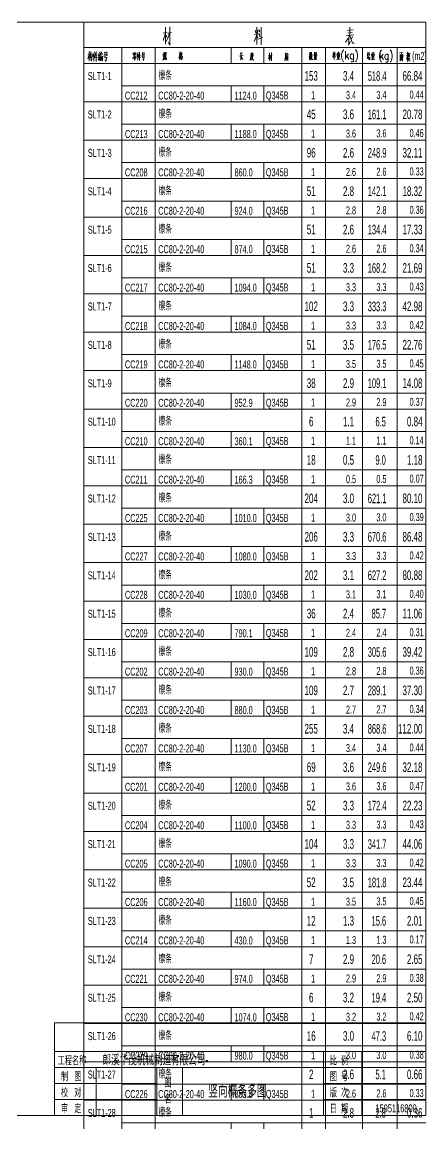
# Model space of a CAD drawing. Header units: millimetres. Extents: x 181 to 4047, y 165 to 2266.
# Drawn here: x 1552 to 1703.3, y 1547.6 to 1962.6 of the extents above; entities that cross this region are included whole.
import ezdxf

# ---------------------------------------------------------------- set-up
doc = ezdxf.new("R2010")
doc.units = ezdxf.units.MM
doc.linetypes.add('XKITLINE00', pattern=[0])
doc.layers.add('DrawingSheet', color=5, linetype='Continuous', lineweight=0)
doc.layers.add('OtherObjectType', color=1, linetype='Continuous', lineweight=0)
doc.styles.add('宋体', font='arial.ttf')

# ---------------------------------------------------------------- blocks, each defined once
blk = doc.blocks.new('竖向檩条多图')
at = {"layer": 'DrawingSheet', "color": 5, "linetype": 'XKITLINE00', "lineweight": 0}
for p, q in [((589, 415), (5, 415)), ((589, 5), (589, 415)), ((5, 5), (589, 5))]:
    blk.add_line(p, q, dxfattribs=at)
at = {"layer": 'OtherObjectType', "color": 6, "linetype": 'XKITLINE00', "lineweight": 0}
for p, q in [((460.84, 415), (460.84, 399.52)), ((460.84, 405.52), (589, 405.52)), ((475, 405.52), (475, 399.52)), ((487.48, 405.52), (487.48, 399.52)), ((516.04, 405.52), (516.04, 399.52)), ((528.28, 405.52), (528.28, 399.52)), ((542.56, 405.52), (542.56, 399.52)), ((551.32, 405.52), (551.32, 399.52)), ((565.24, 405.52), (565.24, 399.52)), ((578.2, 405.52), (578.2, 399.52)), ((460.84, 399.52), (460.84, 391.12)), ((589, 399.52), (460.84, 399.52)), ((475, 399.52), (475, 391.12)), ((487.48, 399.52), (487.48, 391.12)), ((542.56, 399.52), (542.56, 391.12)), ((551.32, 399.52), (551.32, 391.12)), ((565.24, 399.52), (565.24, 391.12)), ((578.2, 399.52), (578.2, 391.12)), ((460.84, 391.12), (460.84, 385.12)), ((475, 391.12), (475, 385.12)), ((475, 391.12), (589, 391.12)), ((487.48, 391.12), (487.48, 385.12)), ((516.04, 391.12), (516.04, 385.12)), ((528.28, 391.12), (528.28, 385.12)), ((542.56, 391.12), (542.56, 385.12)), ((551.32, 391.12), (551.32, 385.12)), ((565.24, 391.12), (565.24, 385.12)), ((578.2, 391.12), (578.2, 385.12)), ((460.84, 385.12), (460.84, 376.72)), ((589, 385.12), (460.84, 385.12)), ((475, 385.12), (589, 385.12)), ((475, 385.12), (475, 376.72)), ((487.48, 385.12), (487.48, 376.72)), ((542.56, 385.12), (542.56, 376.72)), ((551.32, 385.12), (551.32, 376.72)), ((565.24, 385.12), (565.24, 376.72)), ((578.2, 385.12), (578.2, 376.72)), ((460.84, 376.72), (460.84, 370.72)), ((475, 376.72), (475, 370.72)), ((475, 376.72), (589, 376.72)), ((487.48, 376.72), (487.48, 370.72)), ((516.04, 376.72), (516.04, 370.72)), ((528.28, 376.72), (528.28, 370.72)), ((542.56, 376.72), (542.56, 370.72)), ((551.32, 376.72), (551.32, 370.72)), ((565.24, 376.72), (565.24, 370.72)), ((578.2, 376.72), (578.2, 370.72)), ((460.84, 370.72), (460.84, 362.32)), ((589, 370.72), (460.84, 370.72)), ((475, 370.72), (589, 370.72)), ((475, 370.72), (475, 362.32)), ((487.48, 370.72), (487.48, 362.32)), ((542.56, 370.72), (542.56, 362.32)), ((551.32, 370.72), (551.32, 362.32)), ((565.24, 370.72), (565.24, 362.32)), ((578.2, 370.72), (578.2, 362.32)), ((460.84, 362.32), (460.84, 356.32)), ((475, 362.32), (475, 356.32)), ((475, 362.32), (589, 362.32)), ((487.48, 362.32), (487.48, 356.32)), ((516.04, 362.32), (516.04, 356.32)), ((528.28, 362.32), (528.28, 356.32)), ((542.56, 362.32), (542.56, 356.32)), ((551.32, 362.32), (551.32, 356.32)), ((565.24, 362.32), (565.24, 356.32)), ((578.2, 362.32), (578.2, 356.32)), ((460.84, 356.32), (460.84, 347.92)), ((589, 356.32), (460.84, 356.32)), ((475, 356.32), (589, 356.32)), ((475, 356.32), (475, 347.92)), ((487.48, 356.32), (487.48, 347.92)), ((542.56, 356.32), (542.56, 347.92)), ((551.32, 356.32), (551.32, 347.92)), ((565.24, 356.32), (565.24, 347.92)), ((578.2, 356.32), (578.2, 347.92)), ((460.84, 347.92), (460.84, 341.92)), ((475, 347.92), (475, 341.92)), ((475, 347.92), (589, 347.92)), ((487.48, 347.92), (487.48, 341.92)), ((516.04, 347.92), (516.04, 341.92)), ((528.28, 347.92), (528.28, 341.92)), ((542.56, 347.92), (542.56, 341.92)), ((551.32, 347.92), (551.32, 341.92)), ((565.24, 347.92), (565.24, 341.92)), ((578.2, 347.92), (578.2, 341.92)), ((460.84, 341.92), (460.84, 333.52)), ((589, 341.92), (460.84, 341.92)), ((475, 341.92), (589, 341.92)), ((475, 341.92), (475, 333.52)), ((487.48, 341.92), (487.48, 333.52)), ((542.56, 341.92), (542.56, 333.52)), ((551.32, 341.92), (551.32, 333.52)), ((565.24, 341.92), (565.24, 333.52)), ((578.2, 341.92), (578.2, 333.52)), ((460.84, 333.52), (460.84, 327.52)), ((475, 333.52), (475, 327.52)), ((475, 333.52), (589, 333.52)), ((487.48, 333.52), (487.48, 327.52)), ((516.04, 333.52), (516.04, 327.52)), ((528.28, 333.52), (528.28, 327.52)), ((542.56, 333.52), (542.56, 327.52)), ((551.32, 333.52), (551.32, 327.52)), ((565.24, 333.52), (565.24, 327.52)), ((578.2, 333.52), (578.2, 327.52)), ((460.84, 327.52), (460.84, 319.12)), ((589, 327.52), (460.84, 327.52)), ((475, 327.52), (589, 327.52)), ((475, 327.52), (475, 319.12)), ((487.48, 327.52), (487.48, 319.12)), ((542.56, 327.52), (542.56, 319.12)), ((551.32, 327.52), (551.32, 319.12)), ((565.24, 327.52), (565.24, 319.12)), ((578.2, 327.52), (578.2, 319.12)), ((460.84, 319.12), (460.84, 313.12)), ((475, 319.12), (475, 313.12)), ((475, 319.12), (589, 319.12)), ((487.48, 319.12), (487.48, 313.12)), ((516.04, 319.12), (516.04, 313.12)), ((528.28, 319.12), (528.28, 313.12)), ((542.56, 319.12), (542.56, 313.12)), ((551.32, 319.12), (551.32, 313.12)), ((565.24, 319.12), (565.24, 313.12)), ((578.2, 319.12), (578.2, 313.12)), ((460.84, 313.12), (460.84, 304.72)), ((589, 313.12), (460.84, 313.12)), ((475, 313.12), (589, 313.12)), ((475, 313.12), (475, 304.72)), ((487.48, 313.12), (487.48, 304.72)), ((542.56, 313.12), (542.56, 304.72)), ((551.32, 313.12), (551.32, 304.72)), ((565.24, 313.12), (565.24, 304.72)), ((578.2, 313.12), (578.2, 304.72)), ((460.84, 304.72), (460.84, 298.72)), ((475, 304.72), (475, 298.72)), ((475, 304.72), (589, 304.72)), ((487.48, 304.72), (487.48, 298.72)), ((516.04, 304.72), (516.04, 298.72)), ((528.28, 304.72), (528.28, 298.72)), ((542.56, 304.72), (542.56, 298.72)), ((551.32, 304.72), (551.32, 298.72)), ((565.24, 304.72), (565.24, 298.72)), ((578.2, 304.72), (578.2, 298.72)), ((460.84, 298.72), (460.84, 290.32)), ((589, 298.72), (460.84, 298.72)), ((475, 298.72), (589, 298.72)), ((475, 298.72), (475, 290.32)), ((487.48, 298.72), (487.48, 290.32)), ((542.56, 298.72), (542.56, 290.32)), ((551.32, 298.72), (551.32, 290.32)), ((565.24, 298.72), (565.24, 290.32)), ((578.2, 298.72), (578.2, 290.32)), ((460.84, 290.32), (460.84, 284.32)), ((475, 290.32), (475, 284.32)), ((475, 290.32), (589, 290.32)), ((487.48, 290.32), (487.48, 284.32)), ((516.04, 290.32), (516.04, 284.32)), ((528.28, 290.32), (528.28, 284.32)), ((542.56, 290.32), (542.56, 284.32)), ((551.32, 290.32), (551.32, 284.32)), ((565.24, 290.32), (565.24, 284.32)), ((578.2, 290.32), (578.2, 284.32)), ((460.84, 284.32), (460.84, 275.92)), ((589, 284.32), (460.84, 284.32)), ((475, 284.32), (589, 284.32)), ((475, 284.32), (475, 275.92)), ((487.48, 284.32), (487.48, 275.92)), ((542.56, 284.32), (542.56, 275.92)), ((551.32, 284.32), (551.32, 275.92)), ((565.24, 284.32), (565.24, 275.92)), ((578.2, 284.32), (578.2, 275.92)), ((460.84, 275.92), (460.84, 269.92)), ((475, 275.92), (475, 269.92)), ((475, 275.92), (589, 275.92)), ((487.48, 275.92), (487.48, 269.92)), ((516.04, 275.92), (516.04, 269.92)), ((528.28, 275.92), (528.28, 269.92)), ((542.56, 275.92), (542.56, 269.92)), ((551.32, 275.92), (551.32, 269.92)), ((565.24, 275.92), (565.24, 269.92)), ((578.2, 275.92), (578.2, 269.92)), ((460.84, 269.92), (460.84, 261.52)), ((589, 269.92), (460.84, 269.92)), ((475, 269.92), (589, 269.92)), ((475, 269.92), (475, 261.52)), ((487.48, 269.92), (487.48, 261.52)), ((542.56, 269.92), (542.56, 261.52)), ((551.32, 269.92), (551.32, 261.52)), ((565.24, 269.92), (565.24, 261.52)), ((578.2, 269.92), (578.2, 261.52)), ((460.84, 261.52), (460.84, 255.52)), ((475, 261.52), (475, 255.52)), ((475, 261.52), (589, 261.52)), ((487.48, 261.52), (487.48, 255.52)), ((516.04, 261.52), (516.04, 255.52)), ((528.28, 261.52), (528.28, 255.52)), ((542.56, 261.52), (542.56, 255.52)), ((551.32, 261.52), (551.32, 255.52)), ((565.24, 261.52), (565.24, 255.52)), ((578.2, 261.52), (578.2, 255.52)), ((460.84, 255.52), (460.84, 247.12)), ((589, 255.52), (460.84, 255.52)), ((475, 255.52), (589, 255.52)), ((475, 255.52), (475, 247.12)), ((487.48, 255.52), (487.48, 247.12)), ((542.56, 255.52), (542.56, 247.12)), ((551.32, 255.52), (551.32, 247.12)), ((565.24, 255.52), (565.24, 247.12)), ((578.2, 255.52), (578.2, 247.12)), ((460.84, 247.12), (460.84, 241.12)), ((475, 247.12), (475, 241.12)), ((475, 247.12), (589, 247.12)), ((487.48, 247.12), (487.48, 241.12)), ((516.04, 247.12), (516.04, 241.12)), ((528.28, 247.12), (528.28, 241.12)), ((542.56, 247.12), (542.56, 241.12)), ((551.32, 247.12), (551.32, 241.12)), ((565.24, 247.12), (565.24, 241.12)), ((578.2, 247.12), (578.2, 241.12)), ((460.84, 241.12), (460.84, 232.72)), ((589, 241.12), (460.84, 241.12)), ((475, 241.12), (589, 241.12)), ((475, 241.12), (475, 232.72)), ((487.48, 241.12), (487.48, 232.72)), ((542.56, 241.12), (542.56, 232.72)), ((551.32, 241.12), (551.32, 232.72)), ((565.24, 241.12), (565.24, 232.72)), ((578.2, 241.12), (578.2, 232.72)), ((460.84, 232.72), (460.84, 226.72)), ((475, 232.72), (475, 226.72)), ((475, 232.72), (589, 232.72)), ((487.48, 232.72), (487.48, 226.72)), ((516.04, 232.72), (516.04, 226.72)), ((528.28, 232.72), (528.28, 226.72)), ((542.56, 232.72), (542.56, 226.72)), ((551.32, 232.72), (551.32, 226.72)), ((565.24, 232.72), (565.24, 226.72)), ((578.2, 232.72), (578.2, 226.72)), ((460.84, 226.72), (460.84, 218.32)), ((589, 226.72), (460.84, 226.72)), ((475, 226.72), (589, 226.72)), ((475, 226.72), (475, 218.32)), ((487.48, 226.72), (487.48, 218.32)), ((542.56, 226.72), (542.56, 218.32)), ((551.32, 226.72), (551.32, 218.32)), ((565.24, 226.72), (565.24, 218.32)), ((578.2, 226.72), (578.2, 218.32)), ((460.84, 218.32), (460.84, 212.32)), ((475, 218.32), (475, 212.32)), ((475, 218.32), (589, 218.32)), ((487.48, 218.32), (487.48, 212.32)), ((516.04, 218.32), (516.04, 212.32)), ((528.28, 218.32), (528.28, 212.32)), ((542.56, 218.32), (542.56, 212.32)), ((551.32, 218.32), (551.32, 212.32)), ((565.24, 218.32), (565.24, 212.32)), ((578.2, 218.32), (578.2, 212.32)), ((460.84, 212.32), (460.84, 203.92)), ((589, 212.32), (460.84, 212.32)), ((475, 212.32), (589, 212.32)), ((475, 212.32), (475, 203.92)), ((487.48, 212.32), (487.48, 203.92)), ((542.56, 212.32), (542.56, 203.92)), ((551.32, 212.32), (551.32, 203.92)), ((565.24, 212.32), (565.24, 203.92)), ((578.2, 212.32), (578.2, 203.92)), ((460.84, 203.92), (460.84, 197.92)), ((475, 203.92), (475, 197.92)), ((475, 203.92), (589, 203.92)), ((487.48, 203.92), (487.48, 197.92)), ((516.04, 203.92), (516.04, 197.92)), ((528.28, 203.92), (528.28, 197.92)), ((542.56, 203.92), (542.56, 197.92)), ((551.32, 203.92), (551.32, 197.92)), ((565.24, 203.92), (565.24, 197.92)), ((578.2, 203.92), (578.2, 197.92)), ((460.84, 197.92), (460.84, 189.52)), ((589, 197.92), (460.84, 197.92)), ((475, 197.92), (589, 197.92)), ((475, 197.92), (475, 189.52)), ((487.48, 197.92), (487.48, 189.52)), ((542.56, 197.92), (542.56, 189.52)), ((551.32, 197.92), (551.32, 189.52)), ((565.24, 197.92), (565.24, 189.52)), ((578.2, 197.92), (578.2, 189.52)), ((460.84, 189.52), (460.84, 183.52)), ((475, 189.52), (475, 183.52)), ((475, 189.52), (589, 189.52)), ((487.48, 189.52), (487.48, 183.52)), ((516.04, 189.52), (516.04, 183.52)), ((528.28, 189.52), (528.28, 183.52)), ((542.56, 189.52), (542.56, 183.52)), ((551.32, 189.52), (551.32, 183.52)), ((565.24, 189.52), (565.24, 183.52)), ((578.2, 189.52), (578.2, 183.52)), ((460.84, 183.52), (460.84, 175.12)), ((589, 183.52), (460.84, 183.52)), ((475, 183.52), (589, 183.52)), ((475, 183.52), (475, 175.12)), ((487.48, 183.52), (487.48, 175.12)), ((542.56, 183.52), (542.56, 175.12)), ((551.32, 183.52), (551.32, 175.12)), ((565.24, 183.52), (565.24, 175.12)), ((578.2, 183.52), (578.2, 175.12)), ((460.84, 175.12), (460.84, 169.12)), ((475, 175.12), (475, 169.12)), ((475, 175.12), (589, 175.12)), ((487.48, 175.12), (487.48, 169.12)), ((516.04, 175.12), (516.04, 169.12)), ((528.28, 175.12), (528.28, 169.12)), ((542.56, 175.12), (542.56, 169.12)), ((551.32, 175.12), (551.32, 169.12)), ((565.24, 175.12), (565.24, 169.12)), ((578.2, 175.12), (578.2, 169.12)), ((460.84, 169.12), (460.84, 160.72)), ((589, 169.12), (460.84, 169.12)), ((475, 169.12), (589, 169.12)), ((475, 169.12), (475, 160.72)), ((487.48, 169.12), (487.48, 160.72)), ((542.56, 169.12), (542.56, 160.72)), ((551.32, 169.12), (551.32, 160.72)), ((565.24, 169.12), (565.24, 160.72)), ((578.2, 169.12), (578.2, 160.72)), ((460.84, 160.72), (460.84, 154.72)), ((475, 160.72), (475, 154.72)), ((475, 160.72), (589, 160.72)), ((487.48, 160.72), (487.48, 154.72)), ((516.04, 160.72), (516.04, 154.72)), ((528.28, 160.72), (528.28, 154.72)), ((542.56, 160.72), (542.56, 154.72)), ((551.32, 160.72), (551.32, 154.72)), ((565.24, 160.72), (565.24, 154.72)), ((578.2, 160.72), (578.2, 154.72)), ((460.84, 154.72), (460.84, 146.32)), ((589, 154.72), (460.84, 154.72)), ((475, 154.72), (589, 154.72)), ((475, 154.72), (475, 146.32)), ((487.48, 154.72), (487.48, 146.32)), ((542.56, 154.72), (542.56, 146.32)), ((551.32, 154.72), (551.32, 146.32)), ((565.24, 154.72), (565.24, 146.32)), ((578.2, 154.72), (578.2, 146.32)), ((460.84, 146.32), (460.84, 140.32)), ((475, 146.32), (475, 140.32)), ((475, 146.32), (589, 146.32)), ((487.48, 146.32), (487.48, 140.32)), ((516.04, 146.32), (516.04, 140.32)), ((528.28, 146.32), (528.28, 140.32)), ((542.56, 146.32), (542.56, 140.32)), ((551.32, 146.32), (551.32, 140.32)), ((565.24, 146.32), (565.24, 140.32)), ((578.2, 146.32), (578.2, 140.32)), ((460.84, 140.32), (460.84, 131.92)), ((589, 140.32), (460.84, 140.32)), ((475, 140.32), (589, 140.32)), ((475, 140.32), (475, 131.92)), ((487.48, 140.32), (487.48, 131.92)), ((542.56, 140.32), (542.56, 131.92)), ((551.32, 140.32), (551.32, 131.92)), ((565.24, 140.32), (565.24, 131.92)), ((578.2, 140.32), (578.2, 131.92)), ((460.84, 131.92), (460.84, 125.92)), ((475, 131.92), (475, 125.92)), ((475, 131.92), (589, 131.92)), ((487.48, 131.92), (487.48, 125.92)), ((516.04, 131.92), (516.04, 125.92)), ((528.28, 131.92), (528.28, 125.92)), ((542.56, 131.92), (542.56, 125.92)), ((551.32, 131.92), (551.32, 125.92)), ((565.24, 131.92), (565.24, 125.92)), ((578.2, 131.92), (578.2, 125.92)), ((460.84, 125.92), (460.84, 117.52)), ((589, 125.92), (460.84, 125.92)), ((475, 125.92), (589, 125.92)), ((475, 125.92), (475, 117.52)), ((487.48, 125.92), (487.48, 117.52)), ((542.56, 125.92), (542.56, 117.52)), ((551.32, 125.92), (551.32, 117.52)), ((565.24, 125.92), (565.24, 117.52)), ((578.2, 125.92), (578.2, 117.52)), ((460.84, 117.52), (460.84, 111.52)), ((475, 117.52), (475, 111.52)), ((475, 117.52), (589, 117.52)), ((487.48, 117.52), (487.48, 111.52)), ((516.04, 117.52), (516.04, 111.52)), ((528.28, 117.52), (528.28, 111.52)), ((542.56, 117.52), (542.56, 111.52)), ((551.32, 117.52), (551.32, 111.52)), ((565.24, 117.52), (565.24, 111.52)), ((578.2, 117.52), (578.2, 111.52)), ((460.84, 111.52), (460.84, 103.12)), ((589, 111.52), (460.84, 111.52)), ((475, 111.52), (589, 111.52)), ((475, 111.52), (475, 103.12)), ((487.48, 111.52), (487.48, 103.12)), ((542.56, 111.52), (542.56, 103.12)), ((551.32, 111.52), (551.32, 103.12)), ((565.24, 111.52), (565.24, 103.12)), ((578.2, 111.52), (578.2, 103.12)), ((460.84, 103.12), (460.84, 97.12)), ((475, 103.12), (475, 97.12)), ((475, 103.12), (589, 103.12)), ((487.48, 103.12), (487.48, 97.12)), ((516.04, 103.12), (516.04, 97.12)), ((528.28, 103.12), (528.28, 97.12)), ((542.56, 103.12), (542.56, 97.12)), ((551.32, 103.12), (551.32, 97.12)), ((565.24, 103.12), (565.24, 97.12)), ((578.2, 103.12), (578.2, 97.12)), ((460.84, 97.12), (460.84, 88.72)), ((589, 97.12), (460.84, 97.12)), ((475, 97.12), (589, 97.12)), ((475, 97.12), (475, 88.72)), ((487.48, 97.12), (487.48, 88.72)), ((542.56, 97.12), (542.56, 88.72)), ((551.32, 97.12), (551.32, 88.72)), ((565.24, 97.12), (565.24, 88.72)), ((578.2, 97.12), (578.2, 88.72)), ((460.84, 88.72), (460.84, 82.72)), ((475, 88.72), (475, 82.72)), ((475, 88.72), (589, 88.72)), ((487.48, 88.72), (487.48, 82.72)), ((516.04, 88.72), (516.04, 82.72)), ((528.28, 88.72), (528.28, 82.72)), ((542.56, 88.72), (542.56, 82.72)), ((551.32, 88.72), (551.32, 82.72)), ((565.24, 88.72), (565.24, 82.72)), ((578.2, 88.72), (578.2, 82.72)), ((460.84, 82.72), (460.84, 74.32)), ((589, 82.72), (460.84, 82.72)), ((475, 82.72), (589, 82.72)), ((475, 82.72), (475, 74.32)), ((487.48, 82.72), (487.48, 74.32)), ((542.56, 82.72), (542.56, 74.32)), ((551.32, 82.72), (551.32, 74.32)), ((565.24, 82.72), (565.24, 74.32)), ((578.2, 82.72), (578.2, 74.32)), ((460.84, 74.32), (460.84, 68.32)), ((475, 74.32), (475, 68.32)), ((475, 74.32), (589, 74.32)), ((487.48, 74.32), (487.48, 68.32)), ((516.04, 74.32), (516.04, 68.32)), ((528.28, 74.32), (528.28, 68.32)), ((542.56, 74.32), (542.56, 68.32)), ((551.32, 74.32), (551.32, 68.32)), ((565.24, 74.32), (565.24, 68.32)), ((578.2, 74.32), (578.2, 68.32)), ((460.84, 68.32), (460.84, 59.92)), ((589, 68.32), (460.84, 68.32)), ((475, 68.32), (589, 68.32)), ((475, 68.32), (475, 59.92)), ((487.48, 68.32), (487.48, 59.92)), ((542.56, 68.32), (542.56, 59.92)), ((551.32, 68.32), (551.32, 59.92)), ((565.24, 68.32), (565.24, 59.92)), ((578.2, 68.32), (578.2, 59.92)), ((460.84, 59.92), (460.84, 53.92)), ((475, 59.92), (475, 53.92)), ((475, 59.92), (589, 59.92)), ((487.48, 59.92), (487.48, 53.92)), ((516.04, 59.92), (516.04, 53.92)), ((528.28, 59.92), (528.28, 53.92)), ((542.56, 59.92), (542.56, 53.92)), ((551.32, 59.92), (551.32, 53.92)), ((565.24, 59.92), (565.24, 53.92)), ((578.2, 59.92), (578.2, 53.92)), ((460.84, 53.92), (460.84, 45.52)), ((589, 53.92), (460.84, 53.92)), ((475, 53.92), (589, 53.92)), ((475, 53.92), (475, 45.52)), ((487.48, 53.92), (487.48, 45.52)), ((542.56, 53.92), (542.56, 45.52)), ((551.32, 53.92), (551.32, 45.52)), ((565.24, 53.92), (565.24, 45.52)), ((578.2, 53.92), (578.2, 45.52)), ((460.84, 45.52), (460.84, 39.52)), ((475, 45.52), (475, 39.52)), ((475, 45.52), (589, 45.52)), ((487.48, 45.52), (487.48, 39.52)), ((516.04, 45.52), (516.04, 39.52)), ((528.28, 45.52), (528.28, 39.52)), ((542.56, 45.52), (542.56, 39.52)), ((551.32, 45.52), (551.32, 39.52)), ((565.24, 45.52), (565.24, 39.52)), ((578.2, 45.52), (578.2, 39.52)), ((460.84, 39.52), (460.84, 31.12)), ((589, 39.52), (460.84, 39.52)), ((475, 39.52), (589, 39.52)), ((475, 39.52), (475, 31.12)), ((487.48, 39.52), (487.48, 31.12)), ((542.56, 39.52), (542.56, 31.12)), ((551.32, 39.52), (551.32, 31.12)), ((565.24, 39.52), (565.24, 31.12)), ((578.2, 39.52), (578.2, 31.12)), ((460.84, 31.12), (460.84, 25.12)), ((475, 31.12), (475, 25.12)), ((475, 31.12), (589, 31.12)), ((487.48, 31.12), (487.48, 25.12)), ((516.04, 31.12), (516.04, 25.12)), ((528.28, 31.12), (528.28, 25.12)), ((542.56, 31.12), (542.56, 25.12)), ((551.32, 31.12), (551.32, 25.12)), ((565.24, 31.12), (565.24, 25.12)), ((578.2, 31.12), (578.2, 25.12)), ((460.84, 25.12), (460.84, 16.72)), ((589, 25.12), (460.84, 25.12)), ((475, 25.12), (589, 25.12)), ((475, 25.12), (475, 16.72)), ((487.48, 25.12), (487.48, 16.72)), ((542.56, 25.12), (542.56, 16.72)), ((551.32, 25.12), (551.32, 16.72)), ((565.24, 25.12), (565.24, 16.72)), ((578.2, 25.12), (578.2, 16.72)), ((460.84, 16.72), (460.84, 10.72)), ((475, 16.72), (475, 10.72)), ((475, 16.72), (589, 16.72)), ((487.48, 16.72), (487.48, 10.72)), ((516.04, 16.72), (516.04, 10.72)), ((528.28, 16.72), (528.28, 10.72)), ((542.56, 16.72), (542.56, 10.72)), ((551.32, 16.72), (551.32, 10.72)), ((565.24, 16.72), (565.24, 10.72)), ((578.2, 16.72), (578.2, 10.72)), ((460.84, 10.72), (460.84, 2.32)), ((589, 10.72), (460.84, 10.72)), ((475, 10.72), (589, 10.72)), ((475, 10.72), (475, 2.32)), ((487.48, 10.72), (487.48, 2.32)), ((542.56, 10.72), (542.56, 2.32)), ((551.32, 10.72), (551.32, 2.32)), ((565.24, 10.72), (565.24, 2.32)), ((578.2, 10.72), (578.2, 2.32)), ((460.84, 2.32), (460.84, 0)), ((475, 2.32), (475, 0)), ((475, 2.32), (589, 2.32)), ((487.48, 2.32), (487.48, 0)), ((516.04, 2.32), (516.04, 0)), ((528.28, 2.32), (528.28, 0)), ((542.56, 2.32), (542.56, 0)), ((551.32, 2.32), (551.32, 0)), ((565.24, 2.32), (565.24, 0)), ((578.2, 2.32), (578.2, 0))]:
    blk.add_line(p, q, dxfattribs=at)
at = {"layer": 'OtherObjectType', "color": 2, "linetype": 'XKITLINE00', "lineweight": 0}
for p, q in [((490.48, 408.07), (491.35, 410.89)), ((491.96, 411.21), (490.57, 410.89)), ((491.35, 406.74), (491.35, 413.07)), ((492.14, 410.83), (493.59, 411.12)), ((492.92, 410.98), (492.25, 408.97)), ((493.04, 413.27), (493.04, 406.36)), ((525.02, 412.02), (525.26, 410.89)), ((525.63, 413.07), (525.63, 406.65)), ((526.13, 412.17), (525.81, 410.45)), ((526.48, 412.08), (526.74, 411.21)), ((527.2, 406.51), (527.2, 413.13)), ((559.45, 411.88), (561.69, 412.17)), ((559.74, 410.89), (561.37, 411.12)), ((560.53, 413.13), (560.53, 410.08)), ((491.87, 409.41), (491.35, 410.45)), ((492.25, 408.97), (491.7, 407.7)), ((493.04, 406.36), (492.43, 407.55)), ((525.14, 408.89), (524.62, 407.7)), ((524.73, 410.22), (526.24, 410.51)), ((525.63, 410.37), (525.14, 408.89)), ((525.63, 410.08), (526.07, 409.12)), ((526.01, 408.6), (527.87, 409.26)), ((526.48, 410.69), (526.79, 409.55)), ((559.86, 408.89), (558.9, 407.46)), ((562.04, 410.22), (559.07, 409.84)), ((560.47, 409.99), (559.86, 408.89)), ((559.97, 406.42), (560.76, 407.7)), ((560.09, 409.12), (560.09, 406.59)), ((560.47, 409.84), (561.48, 407.09)), ((561.51, 409.64), (560.96, 408.51)), ((561.48, 407.09), (562.15, 407.09)), ((449.8, 39.8), (589, 39.8)), ((449.8, 39.8), (449.8, 5)), ((589, 39.8), (589, 5)), ((449.8, 5), (589, 5))]:
    blk.add_line(p, q, dxfattribs=at)
at = {"layer": 'OtherObjectType', "color": 4, "linetype": 'XKITLINE00', "lineweight": 0}
for p, q in [((462.28, 401.29), (462.76, 402.8)), ((463.09, 402.95), (462.34, 402.8)), ((462.76, 403.98), (462.76, 400.49)), ((463.03, 402.08), (463.23, 402.87)), ((463.23, 402.87), (463.42, 403.98)), ((463.23, 402.91), (463.93, 403.07)), ((463.93, 403.22), (463.83, 401.44)), ((464.82, 403.9), (464.2, 402.08)), ((464.58, 403.14), (464.58, 400.39)), ((465.03, 402.58), (464.84, 401.87)), ((465.11, 403.41), (465.03, 402.58)), ((465.05, 402.58), (465.82, 402.7)), ((465.42, 403.94), (465.42, 400.28)), ((466.21, 402.39), (466.6, 402.58)), ((466.6, 403.74), (466.27, 402.43)), ((466.71, 402.87), (466.27, 401.63)), ((466.98, 403.55), (466.93, 401.9)), ((467.7, 402.7), (466.95, 402.58)), ((466.98, 403.22), (467.66, 403.34)), ((467.27, 403.94), (467.44, 403.48)), ((467.7, 403.41), (467.64, 402.7)), ((468.65, 403.9), (468.65, 402.62)), ((468.65, 403.59), (469.36, 403.72)), ((469.42, 402.87), (468.65, 402.8)), ((469.42, 403.82), (469.36, 402.87)), ((479.31, 403.35), (479.22, 402.73)), ((479.29, 403.16), (480.36, 403.31)), ((479.39, 402.85), (479.66, 402.92)), ((479.39, 402.56), (479.66, 402.61)), ((479.41, 403.48), (480.2, 403.62)), ((479.8, 403.52), (479.8, 402.59)), ((479.93, 402.92), (480.2, 402.98)), ((479.93, 402.61), (480.2, 402.69)), ((480.38, 403.41), (480.28, 402.92)), ((481.21, 403.64), (480.71, 402.13)), ((481.02, 403.02), (481.02, 400.74)), ((481.34, 402.89), (481.26, 402.2)), ((481.42, 402.56), (482.06, 402.65)), ((481.71, 403.68), (481.71, 400.64)), ((482.78, 403.64), (482.78, 402.59)), ((482.78, 403.39), (483.4, 403.45)), ((483.42, 402.79), (482.78, 402.73)), ((483.42, 403.58), (483.38, 402.79)), ((490.46, 402.89), (490.98, 402.99)), ((490.81, 403.57), (490.75, 402.29)), ((491.11, 403.72), (491.11, 401.96)), ((491.6, 403.55), (491.11, 403.49)), ((491.37, 403.1), (491.23, 401.9)), ((491.56, 401.96), (491.6, 403.69)), ((496.79, 402.74), (496.44, 401.54)), ((496.5, 402.74), (497, 402.87)), ((496.79, 403.82), (496.79, 400.88)), ((496.79, 403.72), (496.79, 400.84)), ((497.31, 403.82), (497.06, 402.7)), ((497.19, 403.22), (497.66, 403.34)), ((497.23, 402.97), (497.74, 401.94)), ((497.41, 402.66), (497.27, 402.33)), ((497.7, 403.4), (497.41, 402.66)), ((519.61, 403.66), (519.61, 401.01)), ((519.95, 403.1), (519.61, 402.64)), ((520.19, 403.58), (519.95, 403.1)), ((523.46, 403.33), (523.42, 402.31)), ((523.46, 403.06), (524.44, 403.24)), ((523.48, 402.54), (524.44, 402.66)), ((523.73, 403.06), (523.73, 402.08)), ((523.81, 403.8), (523.92, 403.26)), ((524.08, 402.23), (524.1, 403.1)), ((530.64, 402.63), (530.02, 402.49)), ((530.37, 400.63), (530.37, 403.46)), ((530.7, 402.45), (531.35, 402.59)), ((531.1, 403.56), (531.1, 400.48)), ((536.41, 403.46), (536.39, 402.26)), ((537.26, 403.42), (536.41, 403.13)), ((536.46, 402.59), (537.45, 402.82)), ((536.89, 402.2), (536.91, 403.19)), ((545.61, 402.89), (545.2, 402)), ((545.28, 402.85), (545.99, 402.99)), ((545.37, 403.51), (545.49, 403.05)), ((545.61, 403.78), (545.61, 402.25)), ((545.61, 402.81), (545.9, 402.39)), ((545.86, 403.61), (545.76, 402.95)), ((546.03, 402.76), (545.9, 402.14)), ((546.11, 403.16), (546.03, 402.76)), ((546.03, 402.76), (546.52, 402.85)), ((546.17, 403.78), (546.11, 403.16)), ((546.3, 402.81), (546.23, 401.96)), ((546.85, 402.56), (548.22, 402.66)), ((547.25, 403.74), (547.25, 402.8)), ((547.25, 403.55), (547.95, 403.61)), ((547.25, 403.22), (547.85, 403.28)), ((547.95, 402.99), (547.25, 402.93)), ((547.97, 403.69), (547.93, 402.99)), ((554.19, 403.28), (554.19, 402.11)), ((554.94, 403.22), (554.19, 403.1)), ((554.27, 403.88), (554.44, 403.31)), ((554.29, 402.71), (554.85, 402.77)), ((554.58, 400.95), (554.58, 403.14)), ((554.85, 403.89), (554.63, 403.22)), ((554.96, 403.28), (554.9, 402.31)), ((555.49, 403), (556.88, 403.22)), ((556.2, 403.57), (555.76, 403.37)), ((555.78, 402.85), (555.83, 401.73)), ((555.81, 402.71), (556.61, 402.81)), ((556.49, 403.84), (556.2, 403.57)), ((556.2, 403.57), (556.2, 401.09)), ((556.65, 402.98), (556.57, 402.06)), ((557.54, 403.41), (557.42, 402.69)), ((557.42, 402.69), (557.42, 402.13)), ((557.75, 403.97), (557.54, 403.41)), ((557.96, 404.42), (557.75, 403.97)), ((558.18, 404.69), (557.96, 404.42)), ((558.93, 404.13), (558.93, 401.13)), ((560, 403.12), (558.93, 401.69)), ((560.75, 402.69), (560.63, 402.27)), ((560.96, 402.98), (560.75, 402.69)), ((561.18, 403.12), (560.96, 402.98)), ((561.49, 403.12), (561.18, 403.12)), ((561.7, 402.98), (561.49, 403.12)), ((561.91, 402.69), (561.7, 402.98)), ((561.91, 403.12), (561.91, 400.84)), ((562.67, 404.69), (562.88, 404.42)), ((562.88, 404.42), (563.09, 403.97)), ((563.09, 403.97), (563.31, 403.41)), ((563.31, 403.41), (563.42, 402.69)), ((563.42, 402.69), (563.42, 402.13)), ((567.16, 403.66), (567.35, 403.19)), ((567.18, 403.06), (567.18, 402.09)), ((567.18, 402.92), (567.84, 403.02)), ((567.78, 403.68), (567.62, 403.02)), ((567.84, 403.1), (567.78, 402.4)), ((568.46, 402.88), (569.83, 403.1)), ((569.17, 403.45), (568.73, 403.25)), ((568.75, 402.73), (568.81, 401.61)), ((568.77, 402.59), (569.56, 402.69)), ((569.46, 403.72), (569.17, 403.45)), ((569.17, 403.45), (569.17, 400.97)), ((569.62, 402.86), (569.54, 401.94)), ((571.69, 403.29), (571.59, 402.57)), ((571.59, 402.57), (571.59, 402.01)), ((571.9, 403.85), (571.69, 403.29)), ((571.88, 404.01), (571.88, 401.01)), ((572.97, 403), (571.88, 401.57)), ((572.13, 404.3), (571.9, 403.85)), ((572.35, 404.57), (572.13, 404.3)), ((573.7, 402.57), (573.61, 402.15)), ((573.92, 402.86), (573.7, 402.57)), ((574.13, 403), (573.92, 402.86)), ((574.46, 403), (574.13, 403)), ((574.67, 402.86), (574.46, 403)), ((574.88, 402.57), (574.67, 402.86)), ((574.88, 403), (574.88, 400.72)), ((575.64, 404.57), (575.85, 404.3)), ((575.85, 404.3), (576.06, 403.85)), ((576.06, 403.85), (576.28, 403.29)), ((576.28, 403.29), (576.37, 402.57)), ((576.37, 402.57), (576.37, 402.01)), ((580.45, 403.66), (579.16, 403.46)), ((579.34, 402.92), (579.36, 400.36)), ((580.28, 402.74), (579.34, 402.58)), ((579.63, 402.62), (579.63, 400.74)), ((579.7, 402.66), (579.81, 403.58)), ((579.97, 402.66), (579.95, 400.78)), ((580.22, 400.4), (580.31, 402.96)), ((581.76, 402.54), (582.35, 402.7)), ((582.3, 403.84), (581.83, 403.12)), ((582.1, 403.42), (582.1, 400.28)), ((582.47, 403.46), (582.47, 401.86)), ((582.47, 403.16), (582.92, 403.3)), ((582.94, 403.38), (582.89, 402.12)), ((462.76, 402.47), (463, 402.16)), ((463.56, 401.63), (463.09, 401.48)), ((463.17, 401.52), (463.44, 402.54)), ((463.71, 400.36), (463.42, 400.99)), ((463.67, 401.36), (463.48, 401.9)), ((463.83, 401.44), (463.71, 400.36)), ((464.78, 401.63), (465.94, 401.79)), ((466.71, 401.9), (466.21, 401.6)), ((466.21, 400.92), (466.71, 401.44)), ((466.81, 401.21), (466.54, 400.45)), ((466.93, 401.9), (466.81, 401.21)), ((466.98, 400.53), (466.95, 402.23)), ((466.98, 402.04), (467.78, 402.16)), ((467.16, 401.4), (467.64, 401.48)), ((467.25, 402.04), (467.25, 400.72)), ((467.49, 400.72), (467.53, 402.12)), ((467.76, 400.36), (467.64, 400.69)), ((467.82, 402.23), (467.76, 400.36)), ((468.2, 402.27), (469.75, 402.43)), ((469.42, 401.75), (468.59, 401.6)), ((468.76, 402.31), (468.65, 401.63)), ((469.09, 400.24), (468.82, 400.88)), ((469.44, 401.87), (469.09, 400.24)), ((479.51, 401.9), (479.08, 401.35)), ((479.83, 402.5), (479.51, 401.9)), ((479.58, 401.47), (480.05, 401.57)), ((479.6, 401.16), (480.01, 400.7)), ((479.7, 401.99), (479.85, 401.7)), ((480.11, 401.63), (479.78, 400.97)), ((479.8, 402.38), (480.4, 401.57)), ((480.4, 401.57), (480.49, 401.57)), ((481.26, 402.2), (481.13, 401.6)), ((481.19, 401.76), (482.16, 401.9)), ((482.41, 402.28), (483.69, 402.42)), ((483.42, 401.86), (482.74, 401.72)), ((482.87, 402.32), (482.78, 401.76)), ((483.15, 400.6), (482.93, 401.12)), ((483.45, 401.96), (483.15, 400.6)), ((490.59, 401.4), (490.36, 400.8)), ((491.02, 402.43), (490.4, 402.31)), ((490.75, 402.29), (490.59, 401.4)), ((490.98, 401.21), (490.67, 400.84)), ((490.71, 402.08), (490.96, 401.52)), ((491.23, 401.9), (490.98, 401.21)), ((491.39, 402.14), (491.39, 401.07)), ((491.39, 401.07), (491.46, 400.94)), ((491.46, 400.94), (491.75, 400.94)), ((491.75, 400.94), (491.73, 401.63)), ((496.79, 402.54), (496.96, 402.14)), ((497.27, 402.33), (496.9, 401.73)), ((497.21, 401.94), (497.21, 400.84)), ((497.21, 401.81), (497.64, 401.87)), ((497.21, 401.07), (497.66, 401.15)), ((497.64, 401.96), (497.62, 401.15)), ((497.74, 401.94), (497.93, 401.94)), ((519.16, 402.27), (520.53, 402.46)), ((519.95, 401.51), (519.53, 400.91)), ((519.8, 402.33), (520.26, 401.11)), ((520.26, 401.11), (520.53, 401.15)), ((523.26, 401.3), (523.07, 400.78)), ((523.42, 402.31), (523.26, 401.3)), ((523.28, 400.72), (523.9, 401.28)), ((523.65, 401.84), (524.15, 401.94)), ((523.65, 401.67), (524.35, 400.72)), ((523.73, 402.17), (524.13, 402.23)), ((523.9, 401.28), (524.06, 401.57)), ((524.06, 401.57), (524.17, 402.04)), ((524.35, 400.72), (524.5, 400.72)), ((529.96, 401.23), (530.37, 402.49)), ((530.58, 401.84), (530.37, 402.3)), ((530.75, 401.52), (530.5, 400.96)), ((531.04, 402.41), (530.75, 401.52)), ((531.1, 400.48), (530.83, 401)), ((536.31, 401.47), (536.12, 400.67)), ((536.39, 402.26), (536.31, 401.47)), ((536.72, 400.87), (536.44, 400.58)), ((536.62, 402.36), (536.62, 401.27)), ((537.2, 402.26), (536.62, 402.13)), ((536.85, 401.27), (536.72, 400.87)), ((536.93, 401.87), (536.85, 401.27)), ((536.97, 401.27), (537.41, 400.62)), ((537.24, 402.44), (537.2, 401.23)), ((545.28, 401.79), (545.78, 401.96)), ((545.57, 401.17), (545.34, 400.9)), ((545.59, 402.2), (545.43, 401.5)), ((545.43, 401.5), (545.86, 401.17)), ((545.72, 401.58), (545.57, 401.17)), ((545.82, 402.16), (545.72, 401.58)), ((546.09, 401.36), (545.78, 400.84)), ((545.95, 402.39), (546.36, 400.98)), ((546.23, 401.96), (546.09, 401.36)), ((546.36, 400.98), (546.57, 400.98)), ((546.92, 400.9), (548.12, 400.99)), ((547.16, 401.3), (547.95, 401.36)), ((547.23, 402.43), (547.23, 401.54)), ((547.23, 402.25), (547.95, 402.33)), ((547.95, 401.69), (547.23, 401.63)), ((547.33, 401.96), (547.81, 402)), ((547.58, 402.29), (547.58, 400.98)), ((547.97, 402.43), (547.93, 401.69)), ((553.84, 401.82), (555.23, 401.98)), ((554.19, 402.21), (554.98, 402.31)), ((556.88, 401.13), (555.52, 400.99)), ((556.57, 401.55), (555.81, 401.46)), ((556.67, 402.02), (555.83, 401.92)), ((555.87, 402.31), (556.47, 402.38)), ((557.42, 402.13), (557.54, 401.42)), ((557.54, 401.42), (557.75, 400.84)), ((557.75, 400.84), (557.96, 400.41)), ((557.96, 400.41), (558.18, 400.12)), ((559.36, 402.27), (560.09, 401.13)), ((560.63, 402.27), (560.63, 401.98)), ((560.63, 401.98), (560.75, 401.55)), ((560.75, 401.55), (560.96, 401.26)), ((560.96, 401.26), (561.18, 401.13)), ((561.18, 400.12), (560.96, 400.27)), ((561.18, 401.13), (561.49, 401.13)), ((561.49, 400.12), (561.18, 400.12)), ((561.49, 401.13), (561.7, 401.26)), ((561.7, 400.27), (561.49, 400.12)), ((561.7, 401.26), (561.91, 401.55)), ((561.82, 400.41), (561.7, 400.27)), ((561.91, 400.84), (561.82, 400.41)), ((562.88, 400.41), (562.67, 400.12)), ((563.09, 400.84), (562.88, 400.41)), ((563.31, 401.42), (563.09, 400.84)), ((563.42, 402.13), (563.31, 401.42)), ((567.16, 401.8), (567.04, 401.32)), ((567.16, 401.9), (567.41, 401.34)), ((567.8, 402.4), (567.18, 402.3)), ((567.41, 401.34), (567.62, 401.06)), ((567.43, 402.03), (567.66, 401.66)), ((567.62, 401.06), (567.95, 400.91)), ((567.95, 400.91), (567.86, 401.51)), ((567.91, 401.9), (568.13, 401.43)), ((569.83, 401.01), (568.5, 400.87)), ((569.54, 401.43), (568.77, 401.34)), ((569.64, 401.9), (568.81, 401.8)), ((568.84, 402.19), (569.44, 402.26)), ((571.59, 402.01), (571.69, 401.3)), ((571.69, 401.3), (571.9, 400.72)), ((571.9, 400.72), (572.13, 400.29)), ((572.13, 400.29), (572.35, 400)), ((572.31, 402.15), (573.06, 401.01)), ((573.61, 402.15), (573.61, 401.86)), ((573.61, 401.86), (573.7, 401.43)), ((573.7, 401.43), (573.92, 401.14)), ((573.92, 401.14), (574.13, 401.01)), ((574.13, 400), (573.92, 400.15)), ((574.13, 401.01), (574.46, 401.01)), ((574.46, 400), (574.13, 400)), ((574.46, 401.01), (574.67, 401.14)), ((574.67, 400.15), (574.46, 400)), ((574.67, 401.14), (574.88, 401.43)), ((574.79, 400.29), (574.67, 400.15)), ((574.88, 400.72), (574.79, 400.29)), ((575.85, 400.29), (575.64, 400)), ((576.06, 400.72), (575.85, 400.29)), ((576.28, 401.3), (576.06, 400.72)), ((576.37, 402.01), (576.28, 401.3)), ((579.36, 400.66), (580.22, 400.82)), ((579.88, 402.16), (579.63, 402.08)), ((579.63, 401.48), (579.88, 401.58)), ((581.93, 401.82), (581.7, 401.12)), ((582.1, 402.54), (581.93, 401.82)), ((582.1, 402.32), (582.33, 401.86)), ((582.58, 401.58), (582.25, 400.24)), ((582.92, 402.12), (582.47, 402)), ((582.85, 401.62), (583.05, 400.36))]:
    blk.add_line(p, q, dxfattribs=at)
at = {"layer": 'OtherObjectType', "color": 3, "linetype": 'XKITLINE00', "lineweight": 0}
for p, q in [((449.8, 29), (589, 29)), ((550.6, 29), (550.6, 5)), ((565, 29), (565, 5)), ((449.8, 23), (589, 23)), ((465.4, 23), (465.4, 5)), ((488.2, 23), (488.2, 5)), ((497.8, 23), (497.8, 5)), ((449.8, 17), (488.2, 17)), ((550.6, 17), (589, 17)), ((449.8, 11), (488.2, 11)), ((550.6, 11), (589, 11))]:
    blk.add_line(p, q, dxfattribs=at)
at = {"layer": 'OtherObjectType', "color": 4, "style": '宋体'}
for s, height, width, p in [('(m2)', 3, 0.51, (583.84, 400.84)), ('153', 3.6, 0.595, (543.52, 393.04)), ('3.4', 3.6, 0.595, (557.92, 393.04)), ('66.84', 3.6, 0.595, (580.24, 393.04)), ('45', 3.6, 0.595, (544.36, 378.64)), ('3.6', 3.6, 0.595, (557.92, 378.64)), ('20.78', 3.6, 0.595, (580.24, 378.64)), ('96', 3.6, 0.595, (544.36, 364.24)), ('2.6', 3.6, 0.595, (557.92, 364.24)), ('32.11', 3.6, 0.595, (580.24, 364.24)), ('51', 3.6, 0.595, (544.36, 349.84)), ('2.8', 3.6, 0.595, (557.92, 349.84)), ('18.32', 3.6, 0.595, (580.24, 349.84)), ('51', 3.6, 0.595, (544.36, 335.44)), ('2.6', 3.6, 0.595, (557.92, 335.44)), ('17.33', 3.6, 0.595, (580.24, 335.44)), ('51', 3.6, 0.595, (544.36, 321.04)), ('3.3', 3.6, 0.595, (557.92, 321.04)), ('21.69', 3.6, 0.595, (580.24, 321.04)), ('102', 3.6, 0.595, (543.52, 306.64)), ('3.3', 3.6, 0.595, (557.92, 306.64)), ('42.98', 3.6, 0.595, (580.24, 306.64)), ('51', 3.6, 0.595, (544.36, 292.24)), ('3.5', 3.6, 0.595, (557.92, 292.24)), ('22.76', 3.6, 0.595, (580.24, 292.24)), ('38', 3.6, 0.595, (544.36, 277.84)), ('2.9', 3.6, 0.595, (557.92, 277.84)), ('14.08', 3.6, 0.595, (580.24, 277.84)), ('6', 3.6, 0.595, (545.2, 263.44)), ('1.1', 3.6, 0.595, (557.92, 263.44)), ('0.84', 3.6, 0.595, (581.92, 263.44)), ('18', 3.6, 0.595, (544.36, 249.04)), ('0.5', 3.6, 0.595, (557.92, 249.04)), ('1.18', 3.6, 0.595, (581.92, 249.04)), ('204', 3.6, 0.595, (543.52, 234.64)), ('3.0', 3.6, 0.595, (557.92, 234.64)), ('80.10', 3.6, 0.595, (580.24, 234.64)), ('206', 3.6, 0.595, (543.52, 220.24)), ('3.3', 3.6, 0.595, (557.92, 220.24)), ('86.48', 3.6, 0.595, (580.24, 220.24)), ('202', 3.6, 0.595, (543.52, 205.84)), ('3.1', 3.6, 0.595, (557.92, 205.84)), ('80.88', 3.6, 0.595, (580.24, 205.84)), ('36', 3.6, 0.595, (544.36, 191.44)), ('2.4', 3.6, 0.595, (557.92, 191.44)), ('11.06', 3.6, 0.595, (580.24, 191.44)), ('109', 3.6, 0.595, (543.52, 177.04)), ('2.8', 3.6, 0.595, (557.92, 177.04)), ('39.42', 3.6, 0.595, (580.24, 177.04)), ('109', 3.6, 0.595, (543.52, 162.64)), ('2.7', 3.6, 0.595, (557.92, 162.64)), ('37.30', 3.6, 0.595, (580.24, 162.64)), ('255', 3.6, 0.595, (543.52, 148.24)), ('3.4', 3.6, 0.595, (557.92, 148.24)), ('112.00', 3.6, 0.595, (578.56, 148.24)), ('69', 3.6, 0.595, (544.36, 133.84)), ('3.6', 3.6, 0.595, (557.92, 133.84)), ('32.18', 3.6, 0.595, (580.24, 133.84)), ('52', 3.6, 0.595, (544.36, 119.44)), ('3.3', 3.6, 0.595, (557.92, 119.44)), ('22.23', 3.6, 0.595, (580.24, 119.44)), ('104', 3.6, 0.595, (543.52, 105.04)), ('3.3', 3.6, 0.595, (557.92, 105.04)), ('44.06', 3.6, 0.595, (580.24, 105.04)), ('52', 3.6, 0.595, (544.36, 90.64)), ('3.5', 3.6, 0.595, (557.92, 90.64)), ('23.44', 3.6, 0.595, (580.24, 90.64)), ('12', 3.6, 0.595, (544.36, 76.24)), ('1.3', 3.6, 0.595, (557.92, 76.24)), ('2.01', 3.6, 0.595, (581.92, 76.24)), ('7', 3.6, 0.595, (545.2, 61.84)), ('2.9', 3.6, 0.595, (557.92, 61.84)), ('2.65', 3.6, 0.595, (581.92, 61.84)), ('6', 3.6, 0.595, (545.2, 47.44)), ('3.2', 3.6, 0.595, (557.92, 47.44)), ('2.50', 3.6, 0.595, (581.92, 47.44)), ('16', 3.6, 0.595, (544.36, 33.04)), ('3.0', 3.6, 0.595, (557.92, 33.04)), ('6.10', 3.6, 0.595, (581.92, 33.04)), ('工程名称', 3, 0.6375, (451, 24.2)), ('比  例', 3, 0.6375, (553, 24.2)), ('制   图', 3, 0.6375, (452.2, 18.2)), ('2', 3.6, 0.595, (545.2, 18.64)), ('图  号', 3, 0.6375, (553, 18.2)), ('2.6', 3.6, 0.595, (557.92, 18.64)), ('0.66', 3.6, 0.595, (581.92, 18.64)), ('图', 3, 0.6375, (490.96, 15.8)), ('校   对', 3, 0.6375, (452.2, 12.2)), ('名', 3, 0.6375, (490.96, 9.8)), ('版  次', 3, 0.6375, (553, 12.2)), ('审   定', 3, 0.6375, (452.2, 6.2)), ('日  期', 3, 0.6375, (553, 6.2)), ('1', 3.6, 0.595, (545.2, 4.24)), ('2.8', 3.6, 0.595, (557.92, 4.24)), ('0.36', 3.6, 0.595, (581.92, 4.24))]:
    blk.add_text(s, height=height, dxfattribs=dict(at, width=width)).set_placement(p)
at = {"layer": 'OtherObjectType', "color": 7, "style": '宋体'}
for s, height, width, p in [('SLT1-1', 3, 0.595, (462.28, 393.28)), ('檩条', 3, 0.595, (488.8, 393.64)), ('CC212', 3, 0.595, (476.2, 385.96)), ('CC80-2-20-40', 3, 0.595, (488.68, 385.96)), ('1124.0', 3, 0.595, (517.27, 385.95)), ('Q345B', 3, 0.595, (529.03, 386.02)), ('1', 3, 0.595, (545.98, 386.08)), ('3.4', 3, 0.595, (559.04, 386.12)), ('3.4', 3, 0.595, (570.45, 386.2)), ('0.44', 3, 0.595, (582.88, 386.32)), ('SLT1-2', 3, 0.595, (462.28, 378.88)), ('檩条', 3, 0.595, (488.8, 379.24)), ('CC213', 3, 0.595, (476.2, 371.56)), ('CC80-2-20-40', 3, 0.595, (488.68, 371.56)), ('1188.0', 3, 0.595, (517.27, 371.55)), ('Q345B', 3, 0.595, (529.03, 371.62)), ('1', 3, 0.595, (545.98, 371.68)), ('3.6', 3, 0.595, (559.04, 371.72)), ('3.6', 3, 0.595, (570.45, 371.8)), ('0.46', 3, 0.595, (582.88, 371.92)), ('SLT1-3', 3, 0.595, (462.28, 364.48)), ('檩条', 3, 0.595, (488.8, 364.84)), ('CC208', 3, 0.595, (476.2, 357.16)), ('CC80-2-20-40', 3, 0.595, (488.68, 357.16)), ('860.0', 3, 0.595, (517.27, 357.15)), ('Q345B', 3, 0.595, (529.03, 357.22)), ('1', 3, 0.595, (545.98, 357.28)), ('2.6', 3, 0.595, (559.04, 357.32)), ('2.6', 3, 0.595, (570.45, 357.4)), ('0.33', 3, 0.595, (582.88, 357.52)), ('SLT1-4', 3, 0.595, (462.28, 350.08)), ('檩条', 3, 0.595, (488.8, 350.44)), ('CC216', 3, 0.595, (476.2, 342.76)), ('CC80-2-20-40', 3, 0.595, (488.68, 342.76)), ('924.0', 3, 0.595, (517.27, 342.75)), ('Q345B', 3, 0.595, (529.03, 342.82)), ('1', 3, 0.595, (545.98, 342.88)), ('2.8', 3, 0.595, (559.04, 342.92)), ('2.8', 3, 0.595, (570.45, 343)), ('0.36', 3, 0.595, (582.88, 343.12)), ('SLT1-5', 3, 0.595, (462.28, 335.68)), ('檩条', 3, 0.595, (488.8, 336.04)), ('CC215', 3, 0.595, (476.2, 328.36)), ('CC80-2-20-40', 3, 0.595, (488.68, 328.36)), ('874.0', 3, 0.595, (517.27, 328.35)), ('Q345B', 3, 0.595, (529.03, 328.42)), ('1', 3, 0.595, (545.98, 328.48)), ('2.6', 3, 0.595, (559.04, 328.52)), ('2.6', 3, 0.595, (570.45, 328.6)), ('0.34', 3, 0.595, (582.88, 328.72)), ('SLT1-6', 3, 0.595, (462.28, 321.28)), ('檩条', 3, 0.595, (488.8, 321.64)), ('CC217', 3, 0.595, (476.2, 313.96)), ('CC80-2-20-40', 3, 0.595, (488.68, 313.96)), ('1094.0', 3, 0.595, (517.27, 313.95)), ('Q345B', 3, 0.595, (529.03, 314.02)), ('1', 3, 0.595, (545.98, 314.08)), ('3.3', 3, 0.595, (559.04, 314.12)), ('3.3', 3, 0.595, (570.45, 314.2)), ('0.43', 3, 0.595, (582.88, 314.32)), ('SLT1-7', 3, 0.595, (462.28, 306.88)), ('檩条', 3, 0.595, (488.8, 307.24)), ('0.42', 3, 0.595, (582.88, 299.92)), ('CC218', 3, 0.595, (476.2, 299.56)), ('CC80-2-20-40', 3, 0.595, (488.68, 299.56)), ('1084.0', 3, 0.595, (517.27, 299.55)), ('Q345B', 3, 0.595, (529.03, 299.62)), ('1', 3, 0.595, (545.98, 299.68)), ('3.3', 3, 0.595, (559.04, 299.72)), ('3.3', 3, 0.595, (570.45, 299.8)), ('SLT1-8', 3, 0.595, (462.28, 292.48)), ('檩条', 3, 0.595, (488.8, 292.84)), ('CC219', 3, 0.595, (476.2, 285.16)), ('CC80-2-20-40', 3, 0.595, (488.68, 285.16)), ('1148.0', 3, 0.595, (517.27, 285.15)), ('Q345B', 3, 0.595, (529.03, 285.22)), ('1', 3, 0.595, (545.98, 285.28)), ('3.5', 3, 0.595, (559.04, 285.32)), ('3.5', 3, 0.595, (570.45, 285.4)), ('0.45', 3, 0.595, (582.88, 285.52)), ('SLT1-9', 3, 0.595, (462.28, 278.08)), ('檩条', 3, 0.595, (488.8, 278.44)), ('2.9', 3, 0.595, (559.04, 270.92)), ('2.9', 3, 0.595, (570.45, 271)), ('0.37', 3, 0.595, (582.88, 271.12)), ('CC220', 3, 0.595, (476.2, 270.76)), ('CC80-2-20-40', 3, 0.595, (488.68, 270.76)), ('952.9', 3, 0.595, (517.27, 270.75)), ('Q345B', 3, 0.595, (529.03, 270.82)), ('1', 3, 0.595, (545.98, 270.88)), ('SLT1-10', 3, 0.595, (462.28, 263.68)), ('檩条', 3, 0.595, (488.8, 264.04)), ('CC210', 3, 0.595, (476.2, 256.36)), ('CC80-2-20-40', 3, 0.595, (488.68, 256.36)), ('360.1', 3, 0.595, (517.27, 256.35)), ('Q345B', 3, 0.595, (529.03, 256.42)), ('1', 3, 0.595, (545.98, 256.48)), ('1.1', 3, 0.595, (559.04, 256.52)), ('1.1', 3, 0.595, (570.45, 256.6)), ('0.14', 3, 0.595, (582.88, 256.72)), ('SLT1-11', 3, 0.595, (462.28, 249.28)), ('檩条', 3, 0.595, (488.8, 249.64)), ('CC211', 3, 0.595, (476.2, 241.96)), ('CC80-2-20-40', 3, 0.595, (488.68, 241.96)), ('166.3', 3, 0.595, (517.27, 241.95)), ('Q345B', 3, 0.595, (529.03, 242.02)), ('1', 3, 0.595, (545.98, 242.08)), ('0.5', 3, 0.595, (559.04, 242.12)), ('0.5', 3, 0.595, (570.45, 242.2)), ('0.07', 3, 0.595, (582.88, 242.32)), ('SLT1-12', 3, 0.595, (462.28, 234.88)), ('檩条', 3, 0.595, (488.8, 235.24)), ('CC225', 3, 0.595, (476.2, 227.56)), ('CC80-2-20-40', 3, 0.595, (488.68, 227.56)), ('1010.0', 3, 0.595, (517.27, 227.55)), ('Q345B', 3, 0.595, (529.03, 227.62)), ('1', 3, 0.595, (545.98, 227.68)), ('3.0', 3, 0.595, (559.04, 227.72)), ('3.0', 3, 0.595, (570.45, 227.8)), ('0.39', 3, 0.595, (582.88, 227.92)), ('檩条', 3, 0.595, (488.8, 220.84)), ('SLT1-13', 3, 0.595, (462.28, 220.48)), ('CC227', 3, 0.595, (476.2, 213.16)), ('CC80-2-20-40', 3, 0.595, (488.68, 213.16)), ('1080.0', 3, 0.595, (517.27, 213.15)), ('Q345B', 3, 0.595, (529.03, 213.22)), ('1', 3, 0.595, (545.98, 213.28)), ('3.3', 3, 0.595, (559.04, 213.32)), ('3.3', 3, 0.595, (570.45, 213.4)), ('0.42', 3, 0.595, (582.88, 213.52)), ('SLT1-14', 3, 0.595, (462.28, 206.08)), ('檩条', 3, 0.595, (488.8, 206.44)), ('CC228', 3, 0.595, (476.2, 198.76)), ('CC80-2-20-40', 3, 0.595, (488.68, 198.76)), ('1030.0', 3, 0.595, (517.27, 198.75)), ('Q345B', 3, 0.595, (529.03, 198.82)), ('1', 3, 0.595, (545.98, 198.88)), ('3.1', 3, 0.595, (559.04, 198.92)), ('3.1', 3, 0.595, (570.45, 199)), ('0.40', 3, 0.595, (582.88, 199.12)), ('檩条', 3, 0.595, (488.8, 192.04)), ('SLT1-15', 3, 0.595, (462.28, 191.68)), ('CC209', 3, 0.595, (476.2, 184.36)), ('CC80-2-20-40', 3, 0.595, (488.68, 184.36)), ('790.1', 3, 0.595, (517.27, 184.35)), ('Q345B', 3, 0.595, (529.03, 184.42)), ('1', 3, 0.595, (545.98, 184.48)), ('2.4', 3, 0.595, (559.04, 184.52)), ('2.4', 3, 0.595, (570.45, 184.6)), ('0.31', 3, 0.595, (582.88, 184.72)), ('SLT1-16', 3, 0.595, (462.28, 177.28)), ('檩条', 3, 0.595, (488.8, 177.64)), ('CC202', 3, 0.595, (476.2, 169.96)), ('CC80-2-20-40', 3, 0.595, (488.68, 169.96)), ('930.0', 3, 0.595, (517.27, 169.95)), ('Q345B', 3, 0.595, (529.03, 170.02)), ('1', 3, 0.595, (545.98, 170.08)), ('2.8', 3, 0.595, (559.04, 170.12)), ('2.8', 3, 0.595, (570.45, 170.2)), ('0.36', 3, 0.595, (582.88, 170.32)), ('檩条', 3, 0.595, (488.8, 163.24)), ('SLT1-17', 3, 0.595, (462.28, 162.88)), ('CC203', 3, 0.595, (476.2, 155.56)), ('CC80-2-20-40', 3, 0.595, (488.68, 155.56)), ('880.0', 3, 0.595, (517.27, 155.55)), ('Q345B', 3, 0.595, (529.03, 155.62)), ('1', 3, 0.595, (545.98, 155.68)), ('2.7', 3, 0.595, (559.04, 155.72)), ('2.7', 3, 0.595, (570.45, 155.8)), ('0.34', 3, 0.595, (582.88, 155.92)), ('SLT1-18', 3, 0.595, (462.28, 148.48)), ('檩条', 3, 0.595, (488.8, 148.84)), ('CC207', 3, 0.595, (476.2, 141.16)), ('CC80-2-20-40', 3, 0.595, (488.68, 141.16)), ('1130.0', 3, 0.595, (517.27, 141.15)), ('Q345B', 3, 0.595, (529.03, 141.22)), ('1', 3, 0.595, (545.98, 141.28)), ('3.4', 3, 0.595, (559.04, 141.32)), ('3.4', 3, 0.595, (570.45, 141.4)), ('0.44', 3, 0.595, (582.88, 141.52)), ('SLT1-19', 3, 0.595, (462.28, 134.08)), ('檩条', 3, 0.595, (488.8, 134.44)), ('CC201', 3, 0.595, (476.2, 126.76)), ('CC80-2-20-40', 3, 0.595, (488.68, 126.76)), ('1200.0', 3, 0.595, (517.27, 126.75)), ('Q345B', 3, 0.595, (529.03, 126.82)), ('1', 3, 0.595, (545.98, 126.88)), ('3.6', 3, 0.595, (559.04, 126.92)), ('3.6', 3, 0.595, (570.45, 127)), ('0.47', 3, 0.595, (582.88, 127.12)), ('SLT1-20', 3, 0.595, (462.28, 119.68)), ('檩条', 3, 0.595, (488.8, 120.04)), ('CC204', 3, 0.595, (476.2, 112.36)), ('CC80-2-20-40', 3, 0.595, (488.68, 112.36)), ('1100.0', 3, 0.595, (517.27, 112.35)), ('Q345B', 3, 0.595, (529.03, 112.42)), ('1', 3, 0.595, (545.98, 112.48)), ('3.3', 3, 0.595, (559.04, 112.52)), ('3.3', 3, 0.595, (570.45, 112.6)), ('0.43', 3, 0.595, (582.88, 112.72)), ('SLT1-21', 3, 0.595, (462.28, 105.28)), ('檩条', 3, 0.595, (488.8, 105.64)), ('CC205', 3, 0.595, (476.2, 97.96)), ('CC80-2-20-40', 3, 0.595, (488.68, 97.96)), ('1090.0', 3, 0.595, (517.27, 97.95)), ('Q345B', 3, 0.595, (529.03, 98.02)), ('1', 3, 0.595, (545.98, 98.08)), ('3.3', 3, 0.595, (559.04, 98.12)), ('3.3', 3, 0.595, (570.45, 98.2)), ('0.42', 3, 0.595, (582.88, 98.32)), ('SLT1-22', 3, 0.595, (462.28, 90.88)), ('檩条', 3, 0.595, (488.8, 91.24)), ('CC206', 3, 0.595, (476.2, 83.56)), ('CC80-2-20-40', 3, 0.595, (488.68, 83.56)), ('1160.0', 3, 0.595, (517.27, 83.55)), ('Q345B', 3, 0.595, (529.03, 83.62)), ('1', 3, 0.595, (545.98, 83.68)), ('3.5', 3, 0.595, (559.04, 83.72)), ('3.5', 3, 0.595, (570.45, 83.8)), ('0.45', 3, 0.595, (582.88, 83.92)), ('SLT1-23', 3, 0.595, (462.28, 76.48)), ('檩条', 3, 0.595, (488.8, 76.84)), ('CC214', 3, 0.595, (476.2, 69.16)), ('CC80-2-20-40', 3, 0.595, (488.68, 69.16)), ('430.0', 3, 0.595, (517.27, 69.15)), ('Q345B', 3, 0.595, (529.03, 69.22)), ('1', 3, 0.595, (545.98, 69.28)), ('1.3', 3, 0.595, (559.04, 69.32)), ('1.3', 3, 0.595, (570.45, 69.4)), ('0.17', 3, 0.595, (582.88, 69.52)), ('SLT1-24', 3, 0.595, (462.28, 62.08)), ('檩条', 3, 0.595, (488.8, 62.44)), ('0.38', 3, 0.595, (582.88, 55.12)), ('CC221', 3, 0.595, (476.2, 54.76)), ('CC80-2-20-40', 3, 0.595, (488.68, 54.76)), ('974.0', 3, 0.595, (517.27, 54.75)), ('Q345B', 3, 0.595, (529.03, 54.82)), ('1', 3, 0.595, (545.98, 54.88)), ('2.9', 3, 0.595, (559.04, 54.92)), ('2.9', 3, 0.595, (570.45, 55)), ('SLT1-25', 3, 0.595, (462.28, 47.68)), ('檩条', 3, 0.595, (488.8, 48.04)), ('CC230', 3, 0.595, (476.2, 40.36)), ('CC80-2-20-40', 3, 0.595, (488.68, 40.36)), ('1074.0', 3, 0.595, (517.27, 40.35)), ('Q345B', 3, 0.595, (529.03, 40.42)), ('1', 3, 0.595, (545.98, 40.48)), ('3.2', 3, 0.595, (559.04, 40.52)), ('3.2', 3, 0.595, (570.45, 40.6)), ('0.42', 3, 0.595, (582.88, 40.72)), ('SLT1-26', 3, 0.595, (462.28, 33.28)), ('檩条', 3, 0.595, (488.8, 33.64)), ('Q345B', 3, 0.595, (529.03, 26.02)), ('1', 3, 0.595, (545.98, 26.08)), ('3.0', 3, 0.595, (559.04, 26.12)), ('3.0', 3, 0.595, (570.45, 26.2)), ('0.38', 3, 0.595, (582.88, 26.32)), ('郎溪华茂机械制造有限公司-', 3.6, 0.6375, (467.8, 24.2)), ('CC229', 3, 0.595, (476.2, 25.96)), ('CC80-2-20-40', 3, 0.595, (488.68, 25.96)), ('980.0', 3, 0.595, (517.27, 25.95)), ('SLT1-27', 3, 0.595, (462.28, 18.88)), ('檩条', 3, 0.595, (488.8, 19.24)), ('竖向檩条多图', 4.2, 0.6375, (507.4, 12.2)), ('CC226', 3, 0.595, (476.2, 11.56)), ('CC80-2-20-40', 3, 0.595, (488.68, 11.56)), ('853.8', 3, 0.595, (517.27, 11.55)), ('Q345B', 3, 0.595, (529.03, 11.62)), ('1', 3, 0.595, (545.98, 11.68)), ('2.6', 3, 0.595, (559.04, 11.72)), ('2.6', 3, 0.595, (570.45, 11.8)), ('0.33', 3, 0.595, (582.88, 11.92)), ('1595116800', 3, 0.6375, (570.1, 6.2)), ('SLT1-28', 3, 0.595, (462.28, 4.48)), ('檩条', 3, 0.595, (488.8, 4.84))]:
    blk.add_text(s, height=height, dxfattribs=dict(at, width=width)).set_placement(p)
at = {"layer": 'OtherObjectType', "color": 6, "style": '宋体', "width": 0.51}
for s, p in [('518.4', (567.22, 393.01)), ('161.1', (567.22, 378.61)), ('248.9', (567.22, 364.21)), ('142.1', (567.22, 349.81)), ('134.4', (567.22, 335.41)), ('168.2', (567.22, 321.01)), ('333.3', (567.22, 306.61)), ('176.5', (567.22, 292.21)), ('109.1', (567.22, 277.81)), ('6.5', (570.1, 263.41)), ('9.0', (570.1, 249.01)), ('621.1', (567.22, 234.61)), ('670.6', (567.22, 220.21)), ('627.2', (567.22, 205.81)), ('85.7', (568.66, 191.41)), ('305.6', (567.22, 177.01)), ('289.1', (567.22, 162.61)), ('868.6', (567.22, 148.21)), ('249.6', (567.22, 133.81)), ('172.4', (567.22, 119.41)), ('341.7', (567.22, 105.01)), ('181.8', (567.22, 90.61)), ('15.6', (568.66, 76.21)), ('20.6', (568.66, 61.81)), ('19.4', (568.66, 47.41)), ('47.3', (568.66, 33.01)), ('5.1', (570.1, 18.61)), ('2.8', (570.1, 4.21))]:
    blk.add_text(s, height=3.6, dxfattribs=at).set_placement(p)

msp = doc.modelspace()

# ---------------------------------------------------------------- block references
msp.add_blockref('竖向檩条多图', (1114.35, 1547.58))

doc.saveas('drawing.dxf')
